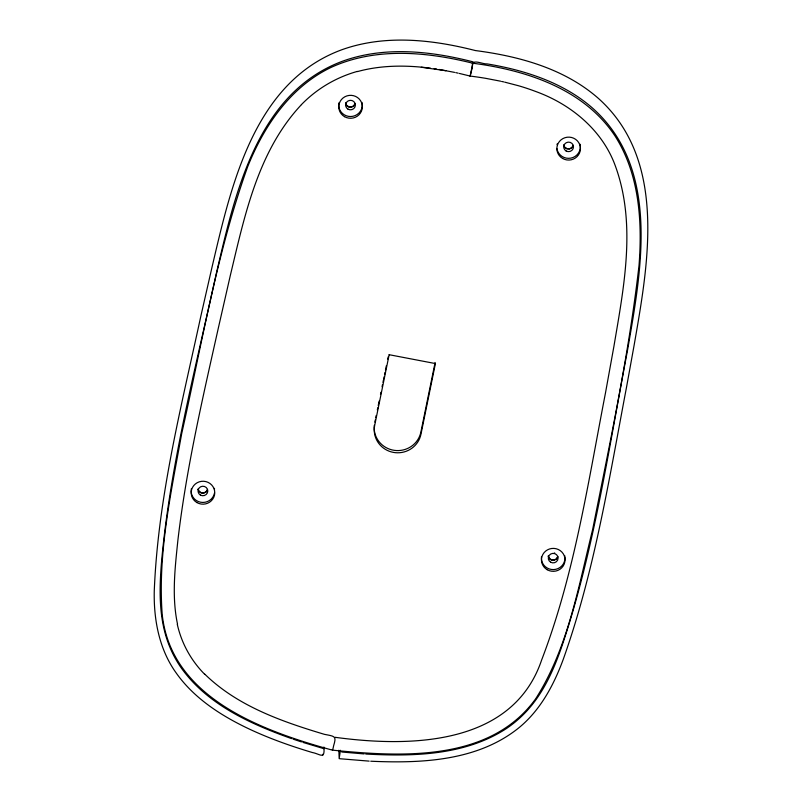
<?xml version="1.0" encoding="UTF-8"?>
<svg xmlns="http://www.w3.org/2000/svg" width="802" height="802" viewBox="0 0 802 802"><rect width="100%" height="100%" fill="white"/><g stroke="black" fill="none" stroke-linecap="round" stroke-linejoin="round"><path stroke-width="1.2" d="M472.558 63.709L472.789 63.218C526.393 70.185 584.267 89.012 615.324 136.46C639.405 174.615 642.372 221.422 639.034 265.282C628.898 354.233 610.061 441.982 592.598 529.731C578.312 587.204 568.027 648.016 535.726 698.722C490.102 762.171 401.19 757.008 332.329 750.131C262.745 730.943 170.836 698.051 162.184 614.162C157.673 553.38 170.986 492.989 181.723 433.491C201.893 344.228 216.66 253.141 247.648 166.806C263.978 125.914 290.605 86.546 331.507 67.218C375.948 47.037 426.684 51.779 472.789 63.218L472.077 68.3M204.791 674.161C237.362 706.031 281.682 721.549 324.469 734.351C335.136 736.396 336.499 736.116 333.752 745.289C333.472 745.98 332.65 751.634 332.269 749.499M338.875 750.251L339.166 758.662L340.419 750.281M472.027 68.621L470.162 76.07A359.306 349.381 -1.8 0 1 485.491 78.295L500.679 81.213M374.845 422.113L375.296 419.907M375.747 417.692L376.198 415.486M377.331 409.962L377.782 407.747M378.233 405.541L379.135 401.12M380.489 394.494L380.94 392.278M382.073 386.754L382.524 384.549M382.975 382.333L383.426 380.128M383.657 379.025L384.108 376.81M384.559 374.604L385.01 372.389M385.461 370.183L386.363 365.762M387.727 359.136L388.178 356.92M370.765 761.218C421.521 763.494 477.842 761.078 519.084 727.625C540.408 710.121 553.771 685.058 563.174 659.555C594.573 571.475 609.159 478.573 626.552 387.055L634.171 344.96C648.096 264.49 667.675 160.52 598.513 98.496C564.598 68.611 519.285 56.25 475.375 50.556C432.027 39.468 384.88 34.336 341.893 49.724C253.422 82.155 230.956 186.585 211.908 267.647L200.801 316.349C181.222 406.945 157.994 497.841 154.265 590.904C153.603 619.615 159.187 649.53 176.34 673.179C193.282 697.098 218.314 713.82 244.269 726.632C257.432 733.108 271.046 738.642 284.86 743.574C293.913 746.792 303.066 749.75 312.269 752.497C320.168 753.92 325.071 760.206 323.888 747.033M435.115 362.474L420.88 432.088A23.589 22.937 -1.8 0 1 394.193 450.333A23.589 22.937 -1.8 0 1 374.293 425.26M472.167 63.839C474.263 59.478 482.914 64.34 487.225 63.919C492.839 64.852 498.433 65.914 503.997 67.127C514.844 69.493 525.571 72.441 536.047 76.15C556.829 83.498 576.738 93.984 593.249 108.731C661.008 169.844 641.049 271.968 627.415 350.885C608.578 449.381 594.252 549.53 562.322 644.958C553.651 670.402 542.332 695.956 522.864 715.073A114.486 111.318 -1.8 0 1 519.395 718.361A113.603 110.465 -1.8 0 1 514.563 722.522A113.443 110.305 -1.8 0 1 510.142 725.92L508.839 726.863A114.335 111.177 -1.8 0 1 505.551 729.118C464.318 755.514 413.07 756.597 365.732 754.03M301.452 104.631C257.963 150.876 244.69 215.477 230.375 275.226L218.435 327.607C202.665 398.093 186.244 468.659 177.864 540.498C174.986 568.287 171.668 596.668 177.543 624.287M357.411 71.599C381.15 65.052 406.213 65.032 430.484 68.19M369.151 761.128L339.757 758.722M364.128 753.93L341.732 752.015M335.086 737.299C410.283 747.534 512.719 745.609 541.631 660.016C574.503 574.292 588.056 482.684 605.47 393L613.921 346.334C623.976 286.434 636.938 222.264 614.432 163.508C600.939 128.831 569.891 103.769 535.495 91.408A220.019 213.933 -1.8 0 0 518.613 85.774L504.699 82.135M421.321 67.248L445.872 70.716M434.133 68.691L436.559 69.062M438.985 69.443L454.584 72.38M501.681 81.443L503.696 81.894M455.777 72.631L458.163 73.162M459.356 73.433L470.012 76.04M473.07 61.854C430.744 51.027 384.689 46.035 342.745 61.132C256.54 92.962 234.806 194.836 216.219 273.873C195.728 367.777 171.047 461.411 161.944 557.38C159.207 587.395 158.044 619.054 169.964 647.425A114.486 111.318 -1.8 0 0 171.869 651.735A113.603 110.465 -1.8 0 0 174.716 657.369A113.443 110.305 -1.8 0 0 177.463 662.141L178.295 663.495A114.335 111.177 -1.8 0 0 180.44 666.793C206.485 704.176 249.903 723.815 291.537 738.602M324.028 748.717L302.945 742.401M301.432 741.91L293.061 739.123M470.162 76.13L472.789 63.218M322.645 755.494L322.534 754.311M355.096 103.939A4.882 4.752 -1.8 0 1 345.562 103.057M207.497 489.852A4.882 4.752 -1.8 0 1 197.974 488.979A4.882 4.752 -1.8 0 0 207.507 489.481M573.179 145.753A4.882 4.752 -1.8 0 1 563.656 144.871A4.882 4.752 -1.8 0 0 573.189 145.383M557.791 556.949A4.882 4.752 -1.8 0 1 548.227 556.017M301.432 104.611A124.029 120.601 -1.8 0 1 357.351 71.398M204.66 674.281A107.197 104.23 -1.8 0 1 177.292 624.337M361.973 102.405A11.789 11.469 -1.8 0 1 350.715 116.531A11.789 11.469 -1.8 0 1 338.935 102.846M214.475 493.2A11.789 11.469 -1.8 0 1 200.61 502.232A11.789 11.469 -1.8 0 1 191.347 488.769M214.385 488.328A11.789 11.469 -1.8 0 1 214.555 489.13M580.067 144.22A11.789 11.469 -1.8 0 1 570.894 158.114A11.789 11.469 -1.8 0 1 556.949 148.731M557.029 144.661A11.789 11.469 -1.8 0 1 557.22 143.859M564.658 555.475A11.789 11.469 -1.8 0 1 553.811 569.58A11.789 11.469 -1.8 0 1 541.48 556.718M354.955 103.989A4.882 4.752 -1.8 0 1 345.602 103.097M554.703 552.949A4.882 4.752 -1.8 0 1 554.232 553.099M557.781 556.638A4.882 4.752 -1.8 0 1 548.287 556.167M389.15 354.705L374.684 425.421A23.589 22.937 -1.8 0 0 393.221 452.358A23.589 22.937 -1.8 0 0 420.95 434.293L435.406 363.567L389.15 354.705M547.205 569.721A11.789 11.469 -1.8 0 0 565.029 559.996A11.789 11.469 -1.8 0 0 547.475 549.861A11.789 11.469 -1.8 0 0 547.205 569.721M562.613 158.465A11.789 11.469 -1.8 0 0 580.437 148.741A11.789 11.469 -1.8 0 0 562.884 138.606A11.789 11.469 -1.8 0 0 562.613 158.465M196.931 502.573A11.789 11.469 -1.8 0 0 214.756 492.849A11.789 11.469 -1.8 0 0 197.212 482.714A11.789 11.469 -1.8 0 0 196.931 502.573M344.519 116.661A11.789 11.469 -1.8 0 0 362.344 106.927A11.789 11.469 -1.8 0 0 344.8 96.801A11.789 11.469 -1.8 0 0 344.519 116.661M347.998 109.152A4.882 4.752 -1.8 0 0 355.386 105.122A4.882 4.752 -1.8 0 0 348.118 100.922A4.882 4.752 -1.8 0 0 347.998 109.152M200.41 495.065A4.882 4.752 -1.8 0 0 207.798 491.035A4.882 4.752 -1.8 0 0 200.53 486.844A4.882 4.752 -1.8 0 0 200.41 495.065M566.092 150.966A4.882 4.752 -1.8 0 0 573.48 146.926A4.882 4.752 -1.8 0 0 566.202 142.736A4.882 4.752 -1.8 0 0 566.092 150.966M550.683 562.222A4.882 4.752 -1.8 0 0 558.062 558.182A4.882 4.752 -1.8 0 0 550.794 553.992A4.882 4.752 -1.8 0 0 550.683 562.222"/></g></svg>
